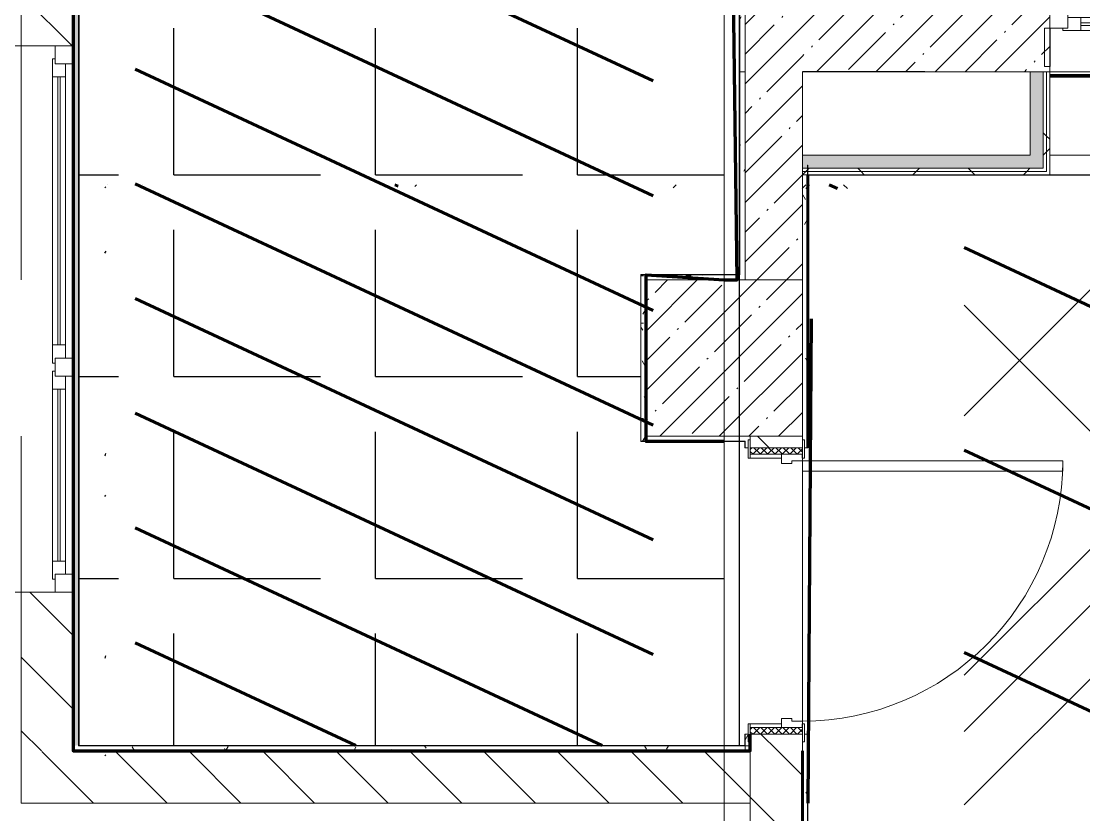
# Model space of a CAD drawing. Header units: millimetres. Extents: x -164500 to 426394, y -23753 to 102118.
# Drawn here: x 179382 to 183463, y 20544 to 23593 of the extents above; entities that cross this region are included whole.
import ezdxf

# ---------------------------------------------------------------- set-up
doc = ezdxf.new("R2010")
doc.units = ezdxf.units.MM
doc.linetypes.add('Осевая', pattern=[6350, 1270, -952.5, 3175, -952.5])
for name, color, linetype, lineweight in [('0) шлифовка', 5, 'Continuous', 60), ('1.4) Плинтус ПЛ-4', 6, 'Continuous', 60), ('284 стык. профилей', 1, 'Continuous', 120), ('384 ПК-3', 30, 'Continuous', 120), ('5.3) Л-7 Линолеум 4 вып', 230, 'Continuous', 30), ('7.5) НЗ Линолеум Темпо ПЛЮС', 134, 'Continuous', 30), ('7.7) Плинтус', 222, 'Continuous', 90), ('A-DOOR-2', 7, 'Continuous', 5), ('A-DOOR-FRAM-2', 7, 'Continuous', 5), ('A-FLOR', 7, 'Continuous', 9), ('A-GLAZ', 7, 'Continuous', 9), ('A-GLAZ-1', 7, 'Continuous', 5), ('A-WALL', 7, 'Continuous', 5), ('I-WALL', 7, 'Continuous', 5), ('S-COLS', 7, 'Continuous', 9), ('S-COLS-1', 7, 'Continuous', 5), ('Оси', 7, 'Continuous', 9), ('Оси-2', 7, 'Осевая', 9)]:
    doc.layers.add(name, color=color, linetype=linetype, lineweight=lineweight)
for name, color, linetype in [('1.1.1) Плитка КР1 Остаток', 52, 'Continuous'), ('2) защита вин плитк', 6, 'Continuous'), ('3.2.3) П-13.2', 6, 'Continuous')]:
    doc.layers.add(name, color=color, linetype=linetype)
for name, color, linetype, lineweight, true_color in [('A-DOOR-1', 7, 'Continuous', 5, 0xc0c0c0), ('A-DOOR-FRAM-1', 7, 'Continuous', 5, 0xc0c0c0), ('A-WALL-1', 9, 'Continuous', 5, 0x808080), ('A-WALL-FNSH-1', 9, 'Continuous', 5, 0x808080)]:
    doc.layers.add(name, color=color, linetype=linetype, lineweight=lineweight, true_color=true_color)
pattern_1 = [(135, (148772.12, -0.94), (-141.4214, -141.4214), [])]
pattern_2 = [(45, (148772.12, -0.94), (-114.04925, 114.04925), []), (45, (148886.17, -0.94), (-114.04925, 114.04925), [201.612, -40.322, 6.706, -33.617])]
pattern_3 = [(0, (148772.123, -0.94), (243.84, 60.96), [20.117, -162.763, 20.117, -162.763, -975.36]), (0, (148772.123, -0.94), (243.84, 60.96), [-365.76, 20.117, -345.643, 20.117, -162.763, -426.72]), (0, (148772.123, -0.94), (243.84, 60.96), [-914.4, 20.117, -101.803, 20.117, -284.683]), (120, (148863.563, 29.54), (-174.71291, 180.691634), [20.117, -162.763, 20.117, -162.763, -975.36]), (120, (148863.563, 29.54), (-174.71291, 180.691634), [-365.76, 20.117, -345.643, 20.117, -162.763, -426.72]), (120, (148863.563, 29.54), (-174.71291, 180.691634), [-914.4, 20.117, -101.803, 20.117, -284.683]), (240, (148894.043, 151.46), (-69.12709, -241.651634), [20.117, -162.763, 20.117, -162.763, -975.36]), (240, (148894.043, 151.46), (-69.12709, -241.651634), [-365.76, 20.117, -345.643, 20.117, -162.763, -426.72]), (240, (148894.043, 151.46), (-69.12709, -241.651634), [-914.4, 20.117, -101.803, 20.117, -284.683])]
pattern_4 = [(45, (148772.12, -0.94), (-212.132, 212.132), []), (135, (148772.12, -0.94), (-212.132, -212.132), [])]

# ---------------------------------------------------------------- blocks, each defined once
blk = doc.blocks.new('120_Окно_СКБ_2Ст - 120_Окно_СКБ_2Ст 3100х2500 _мал_створка слева_ 2-V362-Объем проектирования 2 этажа')
at = {"layer": 'A-GLAZ'}
for p, q in [((-1550, -127), (-1550, -57)), ((-1550, -57), (-1480, -57)), ((-1480, -57), (-1480, -127)), ((650, -127), (650, -57)), ((650, -57), (720, -57)), ((720, -57), (720, -127)), ((1480, -127), (1480, -57)), ((1480, -57), (1550, -57)), ((1550, -57), (1550, -127)), ((650, -87), (-1480, -87)), ((-1480, -87), (-1480, -127)), ((-1430, -137), (-1430, -87)), ((600, -137), (600, -87)), ((650, -127), (650, -87)), ((1480, -87), (720, -87)), ((720, -87), (720, -127)), ((770, -137), (770, -87)), ((1430, -137), (1430, -87)), ((1480, -127), (1480, -87)), ((-1480, -127), (-1550, -127)), ((-1480, -127), (-1500, -127)), ((-1500, -127), (-1500, -137)), ((-1500, -137), (670, -137)), ((670, -137), (-1500, -137)), ((720, -127), (650, -127)), ((670, -127), (650, -127)), ((670, -137), (670, -127)), ((720, -127), (700, -127)), ((700, -127), (700, -137)), ((700, -137), (1500, -137)), ((1500, -137), (700, -137)), ((1550, -127), (1480, -127)), ((1500, -127), (1480, -127)), ((1500, -137), (1500, -127))]:
    blk.add_line(p, q, dxfattribs=at)
at = {"layer": 'A-GLAZ-1'}
for p, q in [((1550, -57), (-1550, -57)), ((-1430, -107), (600, -107)), ((600, -117), (-1430, -117)), ((770, -107), (1430, -107)), ((1430, -117), (770, -117)), ((-1549.8, -127), (-1500, -127)), ((670, -127), (700, -127)), ((1500, -127), (1530, -127))]:
    blk.add_line(p, q, dxfattribs=at)
blk = doc.blocks.new('120_Окно_СКБ_2Ст - 120_Окно_СКБ_2Ст 2100х1800 _мал створка справа_-24235684-Объем проектирования 2 этажа')
at = {"layer": 'A-GLAZ'}
for p, q in [((-1050, 30), (-1050, 100)), ((-1050, 100), (-980, 100)), ((-980, 100), (-980, 30)), ((150, 30), (150, 100)), ((150, 100), (220, 100)), ((220, 100), (220, 30)), ((980, 30), (980, 100)), ((980, 100), (1050, 100)), ((1050, 100), (1050, 30)), ((150, 70), (-980, 70)), ((-980, 70), (-980, 30)), ((-930, 20), (-930, 70)), ((100, 20), (100, 70)), ((150, 30), (150, 70)), ((980, 70), (220, 70)), ((220, 70), (220, 30)), ((270, 20), (270, 70)), ((930, 20), (930, 70)), ((980, 30), (980, 70)), ((-980, 30), (-1050, 30)), ((-980, 30), (-1000, 30)), ((-1000, 30), (-1000, 20)), ((-1000, 20), (170, 20)), ((170, 20), (-1000, 20)), ((220, 30), (150, 30)), ((170, 30), (150, 30)), ((170, 20), (170, 30)), ((220, 30), (200, 30)), ((200, 30), (200, 20)), ((200, 20), (1000, 20)), ((1000, 20), (200, 20)), ((1050, 30), (980, 30)), ((1000, 30), (980, 30)), ((1000, 20), (1000, 30))]:
    blk.add_line(p, q, dxfattribs=at)
at = {"layer": 'A-GLAZ-1'}
for p, q in [((-930, 50), (100, 50)), ((270, 50), (930, 50)), ((-1050, 30), (-1000, 30)), ((100, 40), (-930, 40)), ((170, 30), (200, 30)), ((930, 40), (270, 40)), ((1000, 30), (1050, 30))]:
    blk.add_line(p, q, dxfattribs=at)
blk = doc.blocks.new('BSC_Колонна _Прямоугольная - 600х600-V373-Объем проектирования 2 этажа')
at = {"layer": 'S-COLS-1'}
h = blk.add_hatch(dxfattribs=at)
h.set_pattern_fill('FP_125', color=256, style=0, pattern_type=2)
h.set_pattern_definition([(45, (-33310, -22300), (-114.04925, 114.04925), []), (45, (-33195.95, -22300), (-114.04925, 114.04925), [201.613, -40.323, 6.706, -33.617])])
h.paths.add_polyline_path([(100, -300), (300, -300), (300, 300), (-300, 300), (-300, -300)])
for p, q in [((300, 300), (-300, 300)), ((-300, 300), (-300, -300)), ((300, -300), (300, 300)), ((-300, -300), (300, -300))]:
    blk.add_line(p, q, dxfattribs=at)
blk = doc.blocks.new('Зашивка приборов отопления22 - Зашивка приборов отопления-33321747-Объем проектирования 2 этажа')
at = {"layer": 'A-WALL'}
for p, q in [((37267.8, 26888.4), (34187.8, 26888.4)), ((34187.8, 26567.4), (37267.8, 26567.4)), ((37267.8, 26567.4), (34187.8, 26567.4)), ((34187.8, 26492.4), (37267.8, 26492.4))]:
    blk.add_line(p, q, dxfattribs=at)

msp = doc.modelspace()

# ---------------------------------------------------------------- hatches: boundary and pattern name
at = {"layer": '0) шлифовка', "true_color": 0x2776bb}
h = msp.add_hatch(dxfattribs=at)
h.set_pattern_fill('ANSI31', color=152, scale=125.833614, angle=110)
h.set_pattern_definition([(155, (170025.57, 27094.5), (-168.845, -362.09), [])])
h.paths.add_polyline_path([(181808.589, 26896.108), (181100.066, 26896.108), (181100.066, 26896.675), (181100.066, 27094.494), (179820.191, 27094.494), (179820.191, 26766.307), (179820.191, 20810.059), (181808.589, 20810.059), (181808.589, 24713.859), (181332.462, 24713.859), (181332.462, 25021.074), (181808.589, 25021.074)])
h = msp.add_hatch(dxfattribs=at)
h.set_pattern_fill('ANSI31', color=152, scale=222, angle=110)
h.set_pattern_definition([(155, (169003.1, 23029.06), (-297.882, -638.811), [])])
h.paths.add_polyline_path([(187042.123, 22926.529), (179707.482, 22964.583), (179703.123, 521), (187042.123, 418.471), (187042.123, 5248.059), (185961.123, 5248.059), (185961.123, 7921), (187042.123, 7921)])
h.paths.add_polyline_path([(183003.123, 13758.059), (179703.262, 13758.059), (179703.123, 22964.643), (183003.123, 22964.643)])
at = {"layer": '1.1.1) Плитка КР1 Остаток'}
h = msp.add_hatch(dxfattribs=at)
h.set_pattern_fill('ANGLE', color=256, scale=111)
h.set_pattern_definition([(0, (205553.1, 26879), (0, 775.335), [563.88, -211.455]), (90, (205553.1, 26879), (-775.335, 5e-14), [563.88, -211.455])])
h.paths.add_polyline_path([(182141.123, 26478.058), (179603.123, 26478.058), (179603.123, 20810.059), (182141.123, 20810.059), (182141.123, 21978.059), (181761.123, 21978.059), (181761.123, 22620.059), (182141.123, 22620.059)])
h.paths.add_polyline_path([(181761.123, 26858.058), (179603.123, 26858.058), (179603.123, 26478.058), (181761.123, 26478.058)])
at = {"layer": '2) защита вин плитк'}
h = msp.add_hatch(dxfattribs=at)
h.set_pattern_fill('ANSI31', color=256, scale=600)
h.set_pattern_definition([(45, (169003.1, 23029), (-1347.04, 1347.04), [])])
h.paths.add_polyline_path([(187042.123, 22926.529), (179707.482, 22964.583), (179703.123, 521), (187042.123, 418.471), (187042.123, 5248.059), (185961.123, 5248.059), (185961.123, 7921), (187042.123, 7921)])
h.paths.add_polyline_path([(183003.123, 13758.059), (179703.262, 13758.059), (179703.123, 22964.643), (183003.123, 22964.643)])
at = {"layer": '3.2.3) П-13.2'}
h = msp.add_hatch(dxfattribs=at)
h.set_pattern_fill('ANSI32', color=256, scale=222)
h.set_pattern_definition([(45, (169003.1, 23029), (-1495.21, 1495.21), []), (45, (170000, 23029), (-1495.21, 1495.21), [])])
h.paths.add_polyline_path([(187042.123, 22926.529), (179707.482, 22964.583), (179703.123, 521), (187042.123, 418.471), (187042.123, 5248.059), (185961.123, 5248.059), (185961.123, 7921), (187042.123, 7921)])
h.paths.add_polyline_path([(183003.123, 13758.059), (179703.262, 13758.059), (179703.123, 22964.643), (183003.123, 22964.643)])
at = {"layer": '5.3) Л-7 Линолеум 4 вып'}
h = msp.add_hatch(dxfattribs=at)
h.set_pattern_fill('ANSI37', color=256, scale=600)
h.set_pattern_definition([(45, (169003.1, 23029), (-1347.04, 1347.04), []), (135, (169003.1, 23029), (-1347.04, -1347.04), [])])
h.paths.add_polyline_path([(187042.123, 22926.529), (179707.482, 22964.583), (179703.123, 521), (187042.123, 418.471), (187042.123, 5248.059), (185961.123, 5248.059), (185961.123, 7921), (187042.123, 7921)])
h.paths.add_polyline_path([(183003.123, 13758.059), (179703.262, 13758.059), (179703.123, 22964.643), (183003.123, 22964.643)])
at = {"layer": '7.5) НЗ Линолеум Темпо ПЛЮС'}
h = msp.add_hatch(dxfattribs=at)
h.set_pattern_fill('ANSI31', color=256, scale=333)
h.set_pattern_definition([(45, (169003.1, 23029.1), (-747.606, 747.606), [])])
h.paths.add_polyline_path([(187042.123, 22926.529), (179707.482, 22964.583), (179703.123, 521), (187042.123, 418.471), (187042.123, 5248.059), (185961.123, 5248.059), (185961.123, 7921), (187042.123, 7921)])
h.paths.add_polyline_path([(183003.123, 13758.059), (179703.262, 13758.059), (179703.123, 22964.643), (183003.123, 22964.643)])
h.paths.add_polyline_path([(187047.427, 15005.992), (185437.427, 15005.992), (185437.427, 10235.992), (187047.427, 10235.992)])
at = {"layer": 'A-DOOR-2'}
h = msp.add_hatch(dxfattribs=at)
h.set_pattern_fill('FP_75', color=256, angle=-90, style=0, pattern_type=2)
h.set_pattern_definition([(45, (182446.808, 19665.148), (-14.14214, 14.14214), []), (135, (182446.808, 19665.148), (-14.14214, -14.14214), [])])
h.paths.add_polyline_path([(182382.123, 20854.059), (182382.123, 20879.059), (182182.123, 20879.059), (182182.123, 20854.059), (182349.892, 20854.059)])
at = {"layer": 'A-DOOR-FRAM-2'}
h = msp.add_hatch(dxfattribs=at)
h.set_pattern_fill('FP_76', color=256, angle=-90, style=0, pattern_type=2)
h.set_pattern_definition([(315, (182446.808, 21787.943), (14.1421, 14.1421), []), (45, (182446.808, 21787.943), (-14.1421, 14.1421), [])])
h.paths.add_polyline_path([(182246.801, 21929.059), (182382.123, 21929.059), (182382.123, 21954.059), (182182.123, 21954.059), (182182.123, 21929.059)])
at = {"layer": 'I-WALL'}
h = msp.add_hatch(dxfattribs=at)
h.set_pattern_fill('FP_23', color=256, style=0, pattern_type=2)
h.set_pattern_definition(pattern_1)
h.paths.add_polyline_path([(179382.123, 20789.059), (179582.123, 20789.059), (179582.123, 21399.059), (179382.123, 21399.059), (179382.123, 21104.599)])
h.paths.add_polyline_path([(179582.123, 23499.059), (179582.123, 26879.058), (179382.123, 26879.058), (179382.123, 23499.059)])
h = msp.add_hatch(dxfattribs=at)
h.set_pattern_fill('FP_191', color=256, style=0, pattern_type=2)
h.set_pattern_definition(pattern_3)
h.paths.add_polyline_path([(179582.123, 20809.059), (179602.123, 20811.059), (179602.123, 26879.058), (179582.123, 26879.058), (179582.123, 20810.059)])
h = msp.add_hatch(dxfattribs=at)
h.set_pattern_fill('FP_191', color=256, style=0, pattern_type=2)
h.set_pattern_definition(pattern_3)
h.paths.add_polyline_path([(182162.123, 22619.059), (182162.123, 25599.058), (182142.123, 25599.058), (182142.123, 22619.059)])
h = msp.add_hatch(dxfattribs=at)
h.set_pattern_fill('FP_1', color=256, style=0, pattern_type=2)
h.set_pattern_definition(pattern_2)
h.paths.add_polyline_path([(182182.123, 22599.059), (182382.123, 22599.059), (182382.123, 25599.058), (182162.123, 25599.058), (182162.123, 22599.059)])
h = msp.add_hatch(dxfattribs=at)
h.set_pattern_fill('FP_1', color=256, style=0, pattern_type=2)
h.set_pattern_definition(pattern_2)
h.paths.add_polyline_path([(183332.123, 23399.059), (183332.123, 23619.059), (182382.123, 23619.059), (182382.123, 23399.059), (182852.72, 23399.059)])
h.paths.add_polyline_path([(187262.123, 23399.059), (187262.123, 23619.059), (186432.123, 23619.059), (186432.123, 23399.059), (187189.127, 23399.059)])
for points in [[(183304.69, 23078.059), (183307.123, 23078.059), (183307.123, 23399.059), (183257.123, 23399.059), (183257.123, 23078.059)], [(182890.998, 23028.059), (183307.123, 23028.059), (183307.123, 23078.059), (182382.123, 23078.059), (182382.123, 23028.059), (182852.72, 23028.059)]]:
    msp.add_hatch(color=256, dxfattribs=at).paths.add_polyline_path(points)
h = msp.add_hatch(dxfattribs=at)
h.set_pattern_fill('FP_192', color=256, style=0, pattern_type=2)
h.set_pattern_definition(pattern_4)
h.paths.add_polyline_path([(183319.623, 23028.059), (183319.623, 23399.059), (183307.123, 23399.059), (183307.123, 23028.059)])
h = msp.add_hatch(dxfattribs=at)
h.set_pattern_fill('FP_192', color=256, style=0, pattern_type=2)
h.set_pattern_definition(pattern_4)
h.paths.add_polyline_path([(183319.623, 23015.559), (183332.123, 23015.559), (183332.123, 23399.059), (183319.623, 23399.059), (183319.623, 23028.059)])
h = msp.add_hatch(dxfattribs=at)
h.set_pattern_fill('FP_192', color=256, style=0, pattern_type=2)
h.set_pattern_definition(pattern_4)
h.paths.add_polyline_path([(182914.882, 23015.559), (183319.623, 23015.559), (183319.623, 23028.059), (182382.123, 23028.059), (182382.123, 23015.559), (182852.72, 23015.559)])
h = msp.add_hatch(dxfattribs=at)
h.set_pattern_fill('FP_192', color=256, style=0, pattern_type=2)
h.set_pattern_definition(pattern_4)
h.paths.add_polyline_path([(182382.123, 23003.059), (183332.123, 23003.059), (183332.123, 23015.559), (182382.123, 23015.559)])
h = msp.add_hatch(dxfattribs=at)
h.set_pattern_fill('FP_191', color=256, style=0, pattern_type=2)
h.set_pattern_definition(pattern_3)
h.paths.add_polyline_path([(182382.123, 17849.059), (182402.123, 17849.059), (182392.123, 17859.059)])
h.paths.add_polyline_path([(182382.123, 17849.059), (182402.123, 17871.059), (182402.123, 18869.059), (182382.123, 18869.059), (182382.123, 17869.059)])
h.paths.add_polyline_path([(182382.123, 20269.059), (182402.123, 20269.059), (182402.123, 20854.059), (182390.123, 20854.059), (182390.123, 20824.059), (182382.123, 20824.059), (182382.123, 20369.059)])
h.paths.add_polyline_path([(182390.123, 21954.059), (182402.123, 21954.059), (182402.123, 23003.059), (182382.123, 23002.059), (182382.123, 21984.059), (182390.123, 21984.059)])
h = msp.add_hatch(dxfattribs=at)
h.set_pattern_fill('FP_191', color=256, style=0, pattern_type=2)
h.set_pattern_definition(pattern_3)
h.paths.add_polyline_path([(181782.123, 21999.059), (181782.123, 22619.059), (181762.123, 22619.059), (181762.123, 21999.059)])
h = msp.add_hatch(dxfattribs=at)
h.set_pattern_fill('FP_191', color=256, style=0, pattern_type=2)
h.set_pattern_definition(pattern_3)
h.paths.add_polyline_path([(182162.123, 22599.059), (182162.123, 22619.059), (182142.123, 22619.059), (182154.839, 22606.343)])
h.paths.add_polyline_path([(182162.123, 22599.059), (182141.123, 22619.059), (181782.123, 22619.059), (181782.123, 22599.059), (182150.665, 22599.059)])
h = msp.add_hatch(dxfattribs=at)
h.set_pattern_fill('FP_191', color=256, style=0, pattern_type=2)
h.set_pattern_definition(pattern_3)
h.paths.add_polyline_path([(181792.041, 21979.059), (182162.123, 21979.059), (182162.123, 21999.059), (181762.123, 21999.059), (181762.123, 21979.059), (181782.123, 21979.059)])
h = msp.add_hatch(dxfattribs=at)
h.set_pattern_fill('FP_191', color=256, style=0, pattern_type=2)
h.set_pattern_definition(pattern_3)
h.paths.add_polyline_path([(182182.123, 20789.059), (182172.123, 20799.059), (182182.123, 20809.059), (182182.123, 20824.059), (182174.123, 20824.059), (182174.123, 20854.059), (182162.123, 20854.059), (182162.123, 20808.106), (182171.879, 20798.815)])
h.paths.add_polyline_path([(182162.123, 21954.059), (182174.123, 21954.059), (182174.123, 21984.059), (182182.123, 21984.059), (182182.123, 21999.059), (182162.123, 21978.059)])
h.paths.add_polyline_path([(182162.123, 21979.059), (182182.123, 21999.059), (182162.123, 21999.059)])
h = msp.add_hatch(dxfattribs=at)
h.set_pattern_fill('FP_23', color=256, style=0, pattern_type=2)
h.set_pattern_definition(pattern_1)
h.paths.add_polyline_path([(182182.123, 20789.059), (182382.123, 20789.059), (182382.123, 20854.059), (182182.123, 20854.059), (182182.123, 20809.059)])
h.paths.add_polyline_path([(182350.193, 21954.059), (182382.123, 21954.059), (182382.123, 21999.059), (182182.123, 21999.059), (182182.123, 21954.059), (182242.167, 21954.059)])
h = msp.add_hatch(dxfattribs=at)
h.set_pattern_fill('FP_23', color=256, style=0, pattern_type=2)
h.set_pattern_definition(pattern_1)
h.paths.add_polyline_path([(179382.123, 20589.059), (182182.123, 20589.059), (182182.123, 20789.059), (179382.123, 20787.508), (179382.123, 20591.816)])
h = msp.add_hatch(dxfattribs=at)
h.set_pattern_fill('FP_191', color=256, style=0, pattern_type=2)
h.set_pattern_definition(pattern_3)
h.paths.add_polyline_path([(182162.123, 20789.059), (182182.123, 20789.059), (182160.123, 20809.059), (179582.123, 20809.059), (179582.123, 20789.059), (182129.986, 20789.059)])
h.paths.add_polyline_path([(182182.123, 20789.059), (182182.123, 20809.059), (182172.123, 20799.059)])
h = msp.add_hatch(dxfattribs=at)
h.set_pattern_fill('FP_23', color=256, style=0, pattern_type=2)
h.set_pattern_definition(pattern_1)
h.paths.add_polyline_path([(182382.123, 18449.059), (182382.123, 18869.059), (182182.123, 18869.059), (182182.123, 18449.059)])
h.paths.add_polyline_path([(182182.123, 20269.059), (182382.123, 20269.059), (182382.123, 20789.059), (182182.123, 20789.059), (182182.123, 20369.059)])

# ---------------------------------------------------------------- linework, layer by layer
at = {"layer": '1.1.1) Плитка КР1 Остаток'}
msp.add_lwpolyline([(182141.123, 26478.058), (179603.123, 26478.058), (179603.123, 20810.059), (182141.123, 20810.059)], close=True, dxfattribs=at)
at = {"layer": '1.4) Плинтус ПЛ-4'}
for p, q in [((182403.123, 21954.059), (182403.123, 23002.059)), ((182382.123, 20269.059), (182382.123, 20789.059))]:
    msp.add_line(p, q, dxfattribs=at)
at = {"layer": '284 стык. профилей'}
msp.add_lwpolyline([(182416.123, 22449.059), (182403.123, 20589.059)], dxfattribs=at)
at = {"layer": '384 ПК-3'}
msp.add_lwpolyline([(182082.123, 21978.059), (181782.123, 21978.059), (181782.123, 22619.059), (182082.123, 22599.059), (182131.123, 22599.059), (182082.123, 26499.058), (181782.123, 26499.058), (181782.123, 26879.058), (179582.123, 26879.058), (179582.123, 20789.059), (182182.123, 20789.059), (182182.123, 20854.059)], dxfattribs=at)
at = {"layer": '7.7) Плинтус'}
msp.add_lwpolyline([(183332.123, 23386.059), (186424.623, 23378.059)], dxfattribs=at)
at = {"layer": 'A-DOOR-1'}
for p, q in [((183382.123, 21904.059), (182382.123, 21904.059)), ((182382.123, 21904.059), (182382.123, 21864.059)), ((183382.123, 21864.059), (183382.123, 21904.059)), ((182382.123, 21864.059), (183382.123, 21864.059))]:
    msp.add_line(p, q, dxfattribs=at)
msp.add_arc((182382.123, 21904.059), 1000, 270, 0, dxfattribs=at)
at = {"layer": 'A-DOOR-FRAM-1'}
for p, q in [((182182.123, 21984.059), (182174.123, 21984.059)), ((182174.123, 21984.059), (182174.123, 21914.059)), ((182182.123, 21914.059), (182182.123, 21984.059)), ((182390.123, 21984.059), (182382.123, 21984.059)), ((182382.123, 21984.059), (182382.123, 21914.059)), ((182390.123, 21914.059), (182390.123, 21984.059)), ((182174.123, 21914.059), (182182.123, 21914.059)), ((182382.123, 21954.059), (182182.123, 21954.059)), ((182182.123, 21954.059), (182182.123, 21929.059)), ((182182.123, 21929.059), (182382.123, 21929.059)), ((182302.123, 21929.059), (182182.123, 21929.059)), ((182182.123, 21929.059), (182182.123, 21914.059)), ((182182.123, 21914.059), (182302.123, 21914.059)), ((182382.123, 21929.059), (182302.123, 21929.059)), ((182302.123, 21929.059), (182302.123, 21894.059)), ((182302.123, 21914.059), (182302.123, 21929.059)), ((182382.123, 21929.059), (182381.123, 21929.059)), ((182381.123, 21929.059), (182381.123, 21914.059)), ((182381.123, 21914.059), (182382.123, 21914.059)), ((182382.123, 21929.059), (182382.123, 21954.059)), ((182382.123, 21904.059), (182382.123, 21929.059)), ((182382.123, 21914.059), (182382.123, 21929.059)), ((182382.123, 21914.059), (182390.123, 21914.059)), ((182302.123, 21894.059), (182342.123, 21894.059)), ((182342.123, 21894.059), (182342.123, 21904.059)), ((182342.123, 21904.059), (182382.123, 21904.059)), ((182174.123, 20894.059), (182174.123, 20824.059)), ((182182.123, 20894.059), (182174.123, 20894.059)), ((182182.123, 20894.059), (182182.123, 20879.059)), ((182302.123, 20894.059), (182182.123, 20894.059)), ((182182.123, 20824.059), (182182.123, 20894.059)), ((182342.123, 20914.059), (182302.123, 20914.059)), ((182302.123, 20914.059), (182302.123, 20879.059)), ((182302.123, 20879.059), (182302.123, 20894.059)), ((182342.123, 20904.059), (182342.123, 20914.059)), ((182382.123, 20904.059), (182342.123, 20904.059)), ((182381.123, 20894.059), (182381.123, 20879.059)), ((182382.123, 20894.059), (182381.123, 20894.059)), ((182382.123, 20879.059), (182382.123, 20904.059)), ((182382.123, 20879.059), (182382.123, 20894.059)), ((182382.123, 20894.059), (182382.123, 20824.059)), ((182390.123, 20894.059), (182382.123, 20894.059)), ((182390.123, 20824.059), (182390.123, 20894.059)), ((182182.123, 20879.059), (182182.123, 20854.059)), ((182382.123, 20879.059), (182182.123, 20879.059)), ((182182.123, 20879.059), (182302.123, 20879.059)), ((182182.123, 20854.059), (182382.123, 20854.059)), ((182302.123, 20879.059), (182382.123, 20879.059)), ((182381.123, 20879.059), (182382.123, 20879.059)), ((182382.123, 20854.059), (182382.123, 20879.059)), ((182174.123, 20824.059), (182182.123, 20824.059)), ((182382.123, 20824.059), (182390.123, 20824.059))]:
    msp.add_line(p, q, dxfattribs=at)
at = {"layer": 'A-FLOR'}
for p, q in [((182382.123, 23400), (182852.72, 23400)), ((182382.123, 23399.059), (182852.72, 23399.059)), ((186412.123, 23380), (183332.123, 23380)), ((186412.123, 23379.059), (183332.123, 23379.059)), ((182382.123, 23156.671), (182382.123, 23079)), ((182382.123, 23155.73), (182382.123, 23078.059)), ((183332.123, 23079), (186412.123, 23079)), ((183332.123, 23078.059), (186412.123, 23078.059)), ((182402.074, 23003), (183333.123, 23003)), ((182402.074, 23002.059), (183333.123, 23002.059)), ((182382.123, 21865), (182382.123, 20895)), ((182382.123, 20895), (182382.123, 21865)), ((182382.123, 21864.059), (182382.123, 20894.059)), ((182382.123, 20894.059), (182382.123, 21864.059))]:
    msp.add_line(p, q, dxfattribs=at)
at = {"layer": 'A-WALL'}
for p, q in [((179602.123, 20809.059), (179602.123, 26859.058)), ((183307.123, 23028.059), (183307.123, 23399.059)), ((183319.623, 23015.559), (183319.623, 23399.059)), ((183307.123, 23028.059), (182382.123, 23028.059)), ((182382.123, 22599.059), (182382.123, 23015.559)), ((183319.623, 23015.559), (182382.123, 23015.559)), ((182382.123, 23003.059), (182382.123, 22599.059)), ((182182.123, 21999.059), (182182.123, 21984.059)), ((181762.123, 21979.059), (182162.123, 21979.059)), ((182162.123, 21954.059), (182162.123, 21979.059)), ((179582.123, 21399.059), (179582.123, 20789.059)), ((182182.123, 20789.059), (182182.123, 20824.059)), ((182382.123, 20824.059), (182382.123, 20269.059)), ((182182.123, 20789.059), (179582.123, 20789.059)), ((179602.123, 20809.059), (182182.123, 20809.059)), ((182182.123, 20269.059), (182182.123, 20789.059))]:
    msp.add_line(p, q, dxfattribs=at)
at = {"layer": 'A-WALL-1'}
for p, q in [((179582.123, 26879.058), (179582.123, 21399.059)), ((179382.123, 26499.058), (179382.123, 23499.059)), ((182162.123, 22599.059), (182162.123, 25599.058)), ((183332.123, 23003.059), (183332.123, 23769.059)), ((183332.34, 23567.059), (183312.34, 23567.059)), ((183312.34, 23567.059), (183312.34, 23419.059)), ((183332.34, 23419.059), (183332.34, 23567.059)), ((179232.123, 23499.059), (179582.123, 23499.059)), ((182142.123, 23399.059), (182142.123, 23398.059)), ((182382.123, 23015.559), (182382.123, 23399.059)), ((183332.123, 23399.059), (182852.72, 23399.059)), ((183257.123, 23399.059), (183257.123, 23078.059)), ((183312.34, 23419.059), (183332.34, 23419.059)), ((183257.123, 23078.059), (182382.123, 23078.059)), ((182382.123, 23003.059), (182403.123, 23003.059)), ((181762.123, 22619.059), (181762.123, 21979.059)), ((182142.123, 22619.059), (182131.123, 22619.059)), ((182382.123, 21984.059), (182382.123, 21999.059)), ((182162.123, 21954.059), (182174.123, 21954.059)), ((182390.123, 21954.059), (182402.123, 21954.059)), ((179582.123, 21399.059), (179232.123, 21399.059)), ((179382.123, 21399.059), (179382.123, 20589.059)), ((182174.123, 20854.059), (182162.123, 20854.059)), ((182402.123, 20854.059), (182390.123, 20854.059)), ((182402.123, 20269.059), (182402.123, 20854.059)), ((182162.123, 20809.059), (182162.123, 20789.059)), ((179382.123, 20589.059), (182182.123, 20589.059))]:
    msp.add_line(p, q, dxfattribs=at)
at = {"layer": 'A-WALL-FNSH-1'}
for p, q in [((179603.123, 20810.059), (179603.123, 26858.058)), ((182141.123, 25599.058), (182141.123, 22619.059)), ((182142.123, 23399.059), (182142.123, 25599.058)), ((183333.34, 23567.059), (183332.34, 23567.059)), ((183333.34, 23419.059), (183333.34, 23567.059)), ((182162.123, 23399.059), (182142.123, 23399.059)), ((182142.123, 22619.059), (182142.123, 23398.059)), ((182142.123, 23398.059), (182162.123, 23398.059)), ((183333.123, 23399.059), (183332.123, 23399.059)), ((183332.34, 23419.059), (183333.34, 23419.059)), ((183333.123, 23002.059), (183333.123, 23399.059)), ((182402.123, 23040.559), (182402.123, 21954.059)), ((182403.123, 23040.559), (182402.123, 23040.559)), ((182403.123, 23003.059), (182403.123, 23040.559)), ((183332.123, 23003.059), (182403.123, 23003.059)), ((181761.123, 22620.059), (181761.123, 21978.059)), ((182131.123, 22620.059), (181761.123, 22620.059)), ((181762.123, 22619.059), (182131.123, 22619.059)), ((182131.123, 22619.059), (182131.123, 22620.059)), ((181761.123, 21978.059), (182161.123, 21978.059)), ((182161.123, 21978.059), (182161.123, 21954.059)), ((182161.123, 21954.059), (182162.123, 21954.059)), ((182402.123, 21954.059), (182403.123, 21954.059)), ((182161.123, 20854.059), (182161.123, 20810.059)), ((182162.123, 20854.059), (182161.123, 20854.059)), ((182162.123, 20809.059), (182162.123, 20854.059)), ((182403.123, 20854.059), (182402.123, 20854.059)), ((182403.123, 20269.059), (182403.123, 20854.059)), ((182161.123, 20810.059), (179603.123, 20810.059))]:
    msp.add_line(p, q, dxfattribs=at)
at = {"layer": 'I-WALL'}
for p, q in [((179382.123, 22599.059), (179382.123, 23499.059)), ((186411.123, 23378.059), (183333.123, 23378.059)), ((183333.123, 23003.059), (186412.123, 23003.059)), ((186412.123, 23002.059), (183333.123, 23002.059)), ((179382.123, 21399.059), (179382.123, 21999.059))]:
    msp.add_line(p, q, dxfattribs=at)
at = {"layer": 'Оси'}
msp.add_lwpolyline([(182082.123, -1907.2), (182082.123, 3092.8), (182082.123, 22397.13), (182082.123, 27397.13)], dxfattribs=at)
at = {"layer": 'Оси-2'}
msp.add_line((182082.123, 3093.741), (182082.123, 22398.071), dxfattribs=at)

# ---------------------------------------------------------------- block references
at = {"layer": 'A-GLAZ', "color": 3}
msp.add_blockref('120_Окно_СКБ_2Ст - 120_Окно_СКБ_2Ст 3100х2500 _мал_створка слева_ 2-V362-Объем проектирования 2 этажа', (184882.123, 23694.059), dxfattribs=at)
at = {"layer": 'A-GLAZ', "color": 3, "rotation": 269.9999999999999}
msp.add_blockref('120_Окно_СКБ_2Ст - 120_Окно_СКБ_2Ст 2100х1800 _мал створка справа_-24235684-Объем проектирования 2 этажа', (179482.123, 22449.059), dxfattribs=at)
at = {"layer": 'A-WALL'}
msp.add_blockref('Зашивка приборов отопления22 - Зашивка приборов отопления-33321747-Объем проектирования 2 этажа', (149144.34, -3489.312), dxfattribs=at)
at = {"layer": 'S-COLS'}
msp.add_blockref('BSC_Колонна _Прямоугольная - 600х600-V373-Объем проектирования 2 этажа', (182082.123, 22299.059), dxfattribs=at)

doc.saveas('drawing.dxf')
